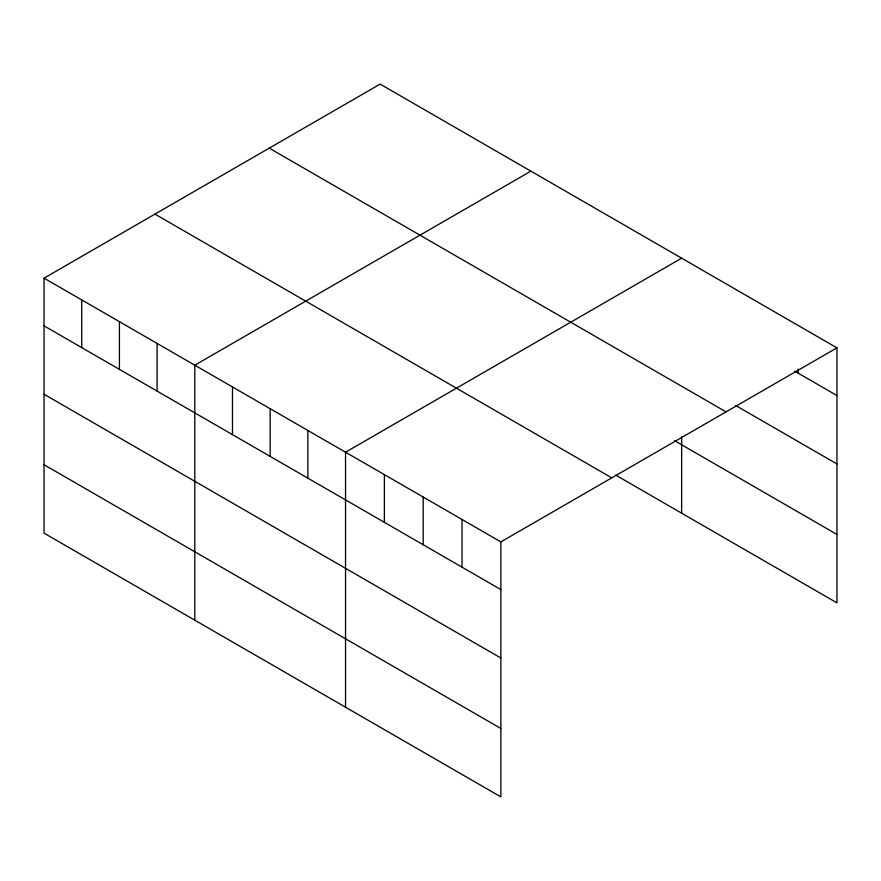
<?xml version="1.0" encoding="UTF-8"?>
<svg xmlns="http://www.w3.org/2000/svg" width="881" height="881" viewBox="0 0 881 881"><rect width="100%" height="100%" fill="white"/><g stroke="black" fill="none" stroke-linecap="round" stroke-linejoin="round"><path stroke-width="1.32" d="M44.05 278.154L500.86 541.892L500.86 796.887L44.05 533.148L44.05 278.154L380.14 84.113L836.95 347.852L836.95 602.846L615.687 475.101M530.891 171.145L194.8 365.186L194.8 620.18M681.641 258.177L345.539 452.217L345.539 707.212M500.86 541.892L836.95 347.852M794.596 371.088L836.95 395.547M735.756 405.535L836.95 463.957M269.234 148.151L726.043 411.879M674.571 440.687L836.95 534.437M154.957 214.116L611.766 477.854M44.05 325.849L500.86 589.587M44.05 394.259L500.86 657.997M44.05 464.739L500.86 728.477M798.12 369.04L798.12 373.126M681.641 436.635L681.641 513.171M462.029 519.471L462.029 567.166M423.199 497.06L423.199 544.755M384.369 474.639L384.369 522.334M307.854 430.468L307.854 478.163M270.17 408.707L270.17 456.402M232.485 386.946L232.485 434.641M157.115 343.425L157.115 391.12M119.42 321.675L119.42 369.37M81.735 299.914L81.735 347.61"/></g></svg>
